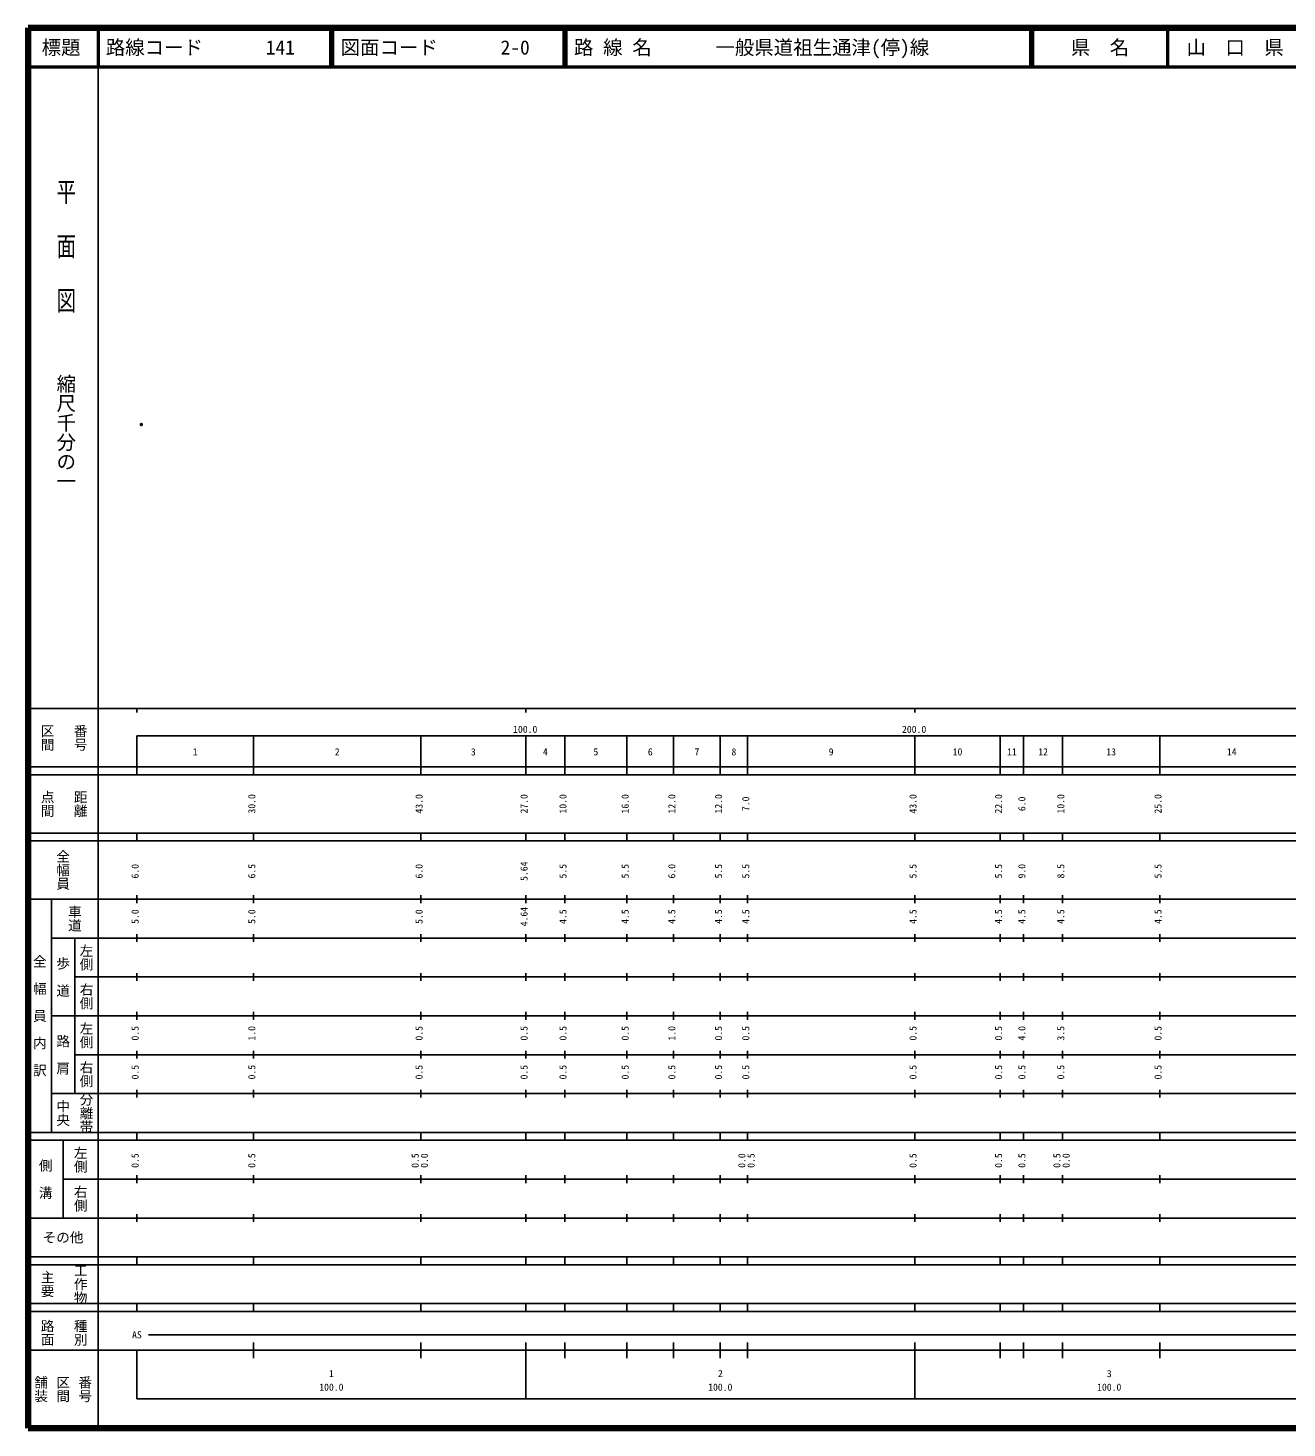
# Model space of a CAD drawing. Units: millimetres on the paper. Extents: x 40 to 680, y 20 to 380.
# Drawn here: x 40 to 363.7, y 20 to 380 of the extents above; entities that cross this region are included whole.
import ezdxf
from ezdxf.enums import TextEntityAlignment as Align

# ---------------------------------------------------------------- set-up
doc = ezdxf.new("R2010")
doc.units = ezdxf.units.MM
doc.header["$PDMODE"] = 32
doc.header["$PDSIZE"] = 0.5
doc.layers.add('M-OTRS', color=6, linetype='Continuous')
doc.layers.add('M-TTL-TXT', color=7, linetype='Continuous')
for name, color, linetype, lineweight in [('M-TTL', 2, 'Continuous', 140), ('M-TTL-BAND', 7, 'Continuous', 25), ('M-TTL-LINE', 7, 'Continuous', 50)]:
    doc.layers.add(name, color=color, linetype=linetype, lineweight=lineweight)
doc.styles.add('@ＭＳ ゴシック', font='')
doc.styles.add('ＭＳ ゴシック', font='')
doc.styles.get('@ＭＳ ゴシック').set_extended_font_data('@MS Gothic')
doc.styles.get('ＭＳ ゴシック').set_extended_font_data('MS Gothic')

msp = doc.modelspace()

# ---------------------------------------------------------------- linework, layer by layer
at = {"layer": 'M-OTRS'}
msp.add_point((69.137, 278.027), dxfattribs=at)
at = {"layer": 'M-TTL'}
for p, q in [((40, 380), (40, 20)), ((680, 380), (40, 380)), ((40, 20), (680, 20))]:
    msp.add_line(p, q, dxfattribs=at)
at = {"layer": 'M-TTL-BAND'}
for p, q in [((58, 370), (58, 20)), ((40, 205), (579, 205)), ((68, 205), (68, 204)), ((168, 205), (168, 204)), ((268, 205), (268, 204)), ((68, 198), (579, 198)), ((68, 198), (68, 188)), ((98, 188), (98, 198)), ((141, 188), (141, 198)), ((168, 188), (168, 198)), ((178, 188), (178, 198)), ((194, 188), (194, 198)), ((206, 188), (206, 198)), ((218, 188), (218, 198)), ((225, 188), (225, 198)), ((268, 188), (268, 198)), ((290, 188), (290, 198)), ((296, 188), (296, 198)), ((306, 188), (306, 198)), ((331, 188), (331, 198)), ((40, 190), (579, 190)), ((40, 188), (579, 188)), ((40, 173), (579, 173)), ((68, 171), (68, 173)), ((98, 171), (98, 173)), ((141, 171), (141, 173)), ((168, 171), (168, 173)), ((178, 171), (178, 173)), ((194, 171), (194, 173)), ((206, 171), (206, 173)), ((218, 171), (218, 173)), ((225, 171), (225, 173)), ((268, 171), (268, 173)), ((290, 171), (290, 173)), ((296, 171), (296, 173)), ((306, 171), (306, 173)), ((331, 171), (331, 173)), ((40, 171), (579, 171)), ((40, 156), (579, 156)), ((46, 96), (46, 156)), ((68, 155), (68, 157)), ((98, 155), (98, 157)), ((141, 155), (141, 157)), ((168, 155), (168, 157)), ((178, 155), (178, 157)), ((194, 155), (194, 157)), ((206, 155), (206, 157)), ((218, 155), (218, 157)), ((225, 155), (225, 157)), ((268, 155), (268, 157)), ((290, 155), (290, 157)), ((296, 155), (296, 157)), ((306, 155), (306, 157)), ((331, 155), (331, 157)), ((46, 146), (579, 146)), ((52, 146), (52, 106)), ((68, 145), (68, 147)), ((98, 145), (98, 147)), ((141, 145), (141, 147)), ((168, 145), (168, 147)), ((178, 145), (178, 147)), ((194, 145), (194, 147)), ((206, 145), (206, 147)), ((218, 145), (218, 147)), ((225, 145), (225, 147)), ((268, 145), (268, 147)), ((290, 145), (290, 147)), ((296, 145), (296, 147)), ((306, 145), (306, 147)), ((331, 145), (331, 147)), ((68, 135), (68, 137)), ((98, 135), (98, 137)), ((141, 135), (141, 137)), ((168, 135), (168, 137)), ((178, 135), (178, 137)), ((194, 135), (194, 137)), ((206, 135), (206, 137)), ((218, 135), (218, 137)), ((225, 135), (225, 137)), ((268, 135), (268, 137)), ((290, 135), (290, 137)), ((296, 135), (296, 137)), ((306, 135), (306, 137)), ((331, 135), (331, 137)), ((52, 136), (579, 136)), ((46, 126), (579, 126)), ((68, 125), (68, 127)), ((98, 125), (98, 127)), ((141, 125), (141, 127)), ((168, 125), (168, 127)), ((178, 125), (178, 127)), ((194, 125), (194, 127)), ((206, 125), (206, 127)), ((218, 125), (218, 127)), ((225, 125), (225, 127)), ((268, 125), (268, 127)), ((290, 125), (290, 127)), ((296, 125), (296, 127)), ((306, 125), (306, 127)), ((331, 125), (331, 127)), ((52, 116), (579, 116)), ((68, 115), (68, 117)), ((98, 115), (98, 117)), ((141, 115), (141, 117)), ((168, 115), (168, 117)), ((178, 115), (178, 117)), ((194, 115), (194, 117)), ((206, 115), (206, 117)), ((218, 115), (218, 117)), ((225, 115), (225, 117)), ((268, 115), (268, 117)), ((290, 115), (290, 117)), ((296, 115), (296, 117)), ((306, 115), (306, 117)), ((331, 115), (331, 117)), ((46, 106), (579, 106)), ((68, 105), (68, 107)), ((98, 105), (98, 107)), ((141, 105), (141, 107)), ((168, 105), (168, 107)), ((178, 105), (178, 107)), ((194, 105), (194, 107)), ((206, 105), (206, 107)), ((218, 105), (218, 107)), ((225, 105), (225, 107)), ((268, 105), (268, 107)), ((290, 105), (290, 107)), ((296, 105), (296, 107)), ((306, 105), (306, 107)), ((331, 105), (331, 107)), ((40, 96), (579, 96)), ((40, 94), (579, 94)), ((49, 94), (49, 74)), ((68, 94), (68, 96)), ((98, 94), (98, 96)), ((141, 94), (141, 96)), ((168, 94), (168, 96)), ((178, 94), (178, 96)), ((194, 94), (194, 96)), ((206, 94), (206, 96)), ((218, 94), (218, 96)), ((225, 94), (225, 96)), ((268, 94), (268, 96)), ((290, 94), (290, 96)), ((296, 94), (296, 96)), ((306, 94), (306, 96)), ((331, 94), (331, 96)), ((49, 84), (579, 84)), ((68, 83), (68, 85)), ((98, 83), (98, 85)), ((141, 83), (141, 85)), ((168, 83), (168, 85)), ((178, 83), (178, 85)), ((194, 83), (194, 85)), ((206, 83), (206, 85)), ((218, 83), (218, 85)), ((225, 83), (225, 85)), ((268, 83), (268, 85)), ((290, 83), (290, 85)), ((296, 83), (296, 85)), ((306, 83), (306, 85)), ((331, 83), (331, 85)), ((40, 74), (579, 74)), ((68, 73), (68, 75)), ((98, 73), (98, 75)), ((141, 73), (141, 75)), ((168, 73), (168, 75)), ((178, 73), (178, 75)), ((194, 73), (194, 75)), ((206, 73), (206, 75)), ((218, 73), (218, 75)), ((225, 73), (225, 75)), ((268, 73), (268, 75)), ((290, 73), (290, 75)), ((296, 73), (296, 75)), ((306, 73), (306, 75)), ((331, 73), (331, 75)), ((40, 64), (579, 64)), ((40, 62), (579, 62)), ((68, 62), (68, 64)), ((98, 62), (98, 64)), ((141, 62), (141, 64)), ((168, 62), (168, 64)), ((178, 62), (178, 64)), ((194, 62), (194, 64)), ((206, 62), (206, 64)), ((218, 62), (218, 64)), ((225, 62), (225, 64)), ((268, 62), (268, 64)), ((290, 62), (290, 64)), ((296, 62), (296, 64)), ((306, 62), (306, 64)), ((331, 62), (331, 64)), ((40, 52), (579, 52)), ((68, 50), (68, 52)), ((98, 50), (98, 52)), ((141, 50), (141, 52)), ((168, 50), (168, 52)), ((178, 50), (178, 52)), ((194, 50), (194, 52)), ((206, 50), (206, 52)), ((218, 50), (218, 52)), ((225, 50), (225, 52)), ((268, 50), (268, 52)), ((290, 50), (290, 52)), ((296, 50), (296, 52)), ((306, 50), (306, 52)), ((331, 50), (331, 52)), ((40, 50), (579, 50)), ((71, 44), (565, 44)), ((40, 40), (579, 40)), ((68, 40), (68, 27.5)), ((98, 38), (98, 42)), ((141, 38), (141, 42)), ((168, 27.5), (168, 42)), ((178, 38), (178, 42)), ((194, 38), (194, 42)), ((206, 38), (206, 42)), ((218, 38), (218, 42)), ((225, 38), (225, 42)), ((268, 27.5), (268, 42)), ((290, 38), (290, 42)), ((296, 38), (296, 42)), ((306, 38), (306, 42)), ((331, 38), (331, 42)), ((68, 27.5), (579, 27.5))]:
    msp.add_line(p, q, dxfattribs=at)
at = {"layer": 'M-TTL-LINE'}
for p, q in [((58, 380), (58, 370)), ((117.75, 380), (117.75, 370)), ((118.25, 380), (118.25, 370)), ((177.75, 380), (177.75, 370)), ((178.25, 380), (178.25, 370)), ((297.75, 380), (297.75, 370)), ((298.25, 380), (298.25, 370)), ((333, 380), (333, 370)), ((40, 370), (680, 370))]:
    msp.add_line(p, q, dxfattribs=at)

# ---------------------------------------------------------------- texts
at = {"layer": 'M-TTL-BAND', "style": '@ＭＳ ゴシック', "width": 1.4}
msp.add_text('平  面  図', height=3.666, rotation=270, dxfattribs=at).set_placement((49.777, 306.475), align=Align.MIDDLE_RIGHT)
at = {"layer": 'M-TTL-BAND', "style": '@ＭＳ ゴシック'}
msp.add_text('縮尺千分の一', height=3.666, rotation=270, dxfattribs=at).set_placement((49.777, 261.03), align=Align.MIDDLE_RIGHT)
for s, p in [('区間', (45, 197.5)), ('番号', (53.5, 197.5)), ('点間', (45, 180.5)), ('距離', (53.5, 180.5)), ('全幅員', (49, 163.5)), ('車道', (52, 151)), ('左側', (55, 141)), ('全\u3000幅\u3000員\u3000内\u3000訳', (43, 126)), ('歩\u3000道', (49, 136)), ('右側', (55, 131)), ('左側', (55, 121)), ('路\u3000肩', (49, 116)), ('右側', (55, 111)), ('分離帯', (55, 101)), ('中央', (49, 101)), ('左側', (53.5, 89)), ('側\u3000溝', (44.5, 84)), ('右側', (53.5, 79)), ('工作物', (53.5, 57)), ('主要', (45, 57)), ('路面', (45, 44.5)), ('種別', (53.5, 44.5)), ('舗装', (43.333, 30)), ('区間', (49, 30)), ('番号', (54.667, 30))]:
    msp.add_text(s, height=2.566, rotation=270, dxfattribs=at).set_placement(p, align=Align.MIDDLE_CENTER)
at = {"layer": 'M-TTL-BAND', "style": 'ＭＳ ゴシック'}
for s, p in [('100.0', (167.844, 198.195)), ('200.0', (267.844, 198.195)), ('1', (83, 192.405)), ('2', (119.5, 192.405)), ('3', (154.5, 192.405)), ('4', (173, 192.405)), ('5', (186, 192.405)), ('6', (200, 192.405)), ('7', (212, 192.405)), ('8', (221.5, 192.405)), ('9', (246.5, 192.405)), ('10', (279, 192.405)), ('11', (293, 192.405)), ('12', (301, 192.405)), ('13', (318.5, 192.405)), ('14', (349.5, 192.405)), ('AS', (68, 42.5)), ('1', (118, 32.523)), ('2', (218, 32.523)), ('3', (318, 32.523)), ('100.0', (118, 29.033)), ('100.0', (218, 29.033)), ('100.0', (318, 29.033))]:
    msp.add_text(s, height=1.833, dxfattribs=at).set_placement(p, align=Align.BOTTOM_CENTER)
for s, p in [('30.0', (99, 180.5)), ('43.0', (142, 180.5)), ('27.0', (169, 180.5)), ('10.0', (179, 180.5)), ('16.0', (195, 180.5)), ('12.0', (207, 180.5)), ('12.0', (219, 180.5)), ('7.0', (226, 180.5)), ('43.0', (269, 180.5)), ('22.0', (291, 180.5)), ('6.0', (297, 180.5)), ('10.0', (307, 180.5)), ('25.0', (332, 180.5)), ('6.0', (69, 163.174)), ('6.5', (99, 163.174)), ('6.0', (142, 163.174)), ('5.64', (169, 163.174)), ('5.5', (179, 163.174)), ('5.5', (195, 163.174)), ('6.0', (207, 163.174)), ('5.5', (219, 163.174)), ('5.5', (226, 163.174)), ('5.5', (269, 163.174)), ('5.5', (291, 163.174)), ('9.0', (297, 163.174)), ('8.5', (307, 163.174)), ('5.5', (332, 163.174)), ('5.0', (69, 151.5)), ('5.0', (99, 151.5)), ('5.0', (142, 151.5)), ('4.64', (169, 151.5)), ('4.5', (179, 151.5)), ('4.5', (195, 151.5)), ('4.5', (207, 151.5)), ('4.5', (219, 151.5)), ('4.5', (226, 151.5)), ('4.5', (269, 151.5)), ('4.5', (291, 151.5)), ('4.5', (297, 151.5)), ('4.5', (307, 151.5)), ('4.5', (332, 151.5)), ('0.5', (69, 121.5)), ('1.0', (99, 121.5)), ('0.5', (142, 121.5)), ('0.5', (169, 121.5)), ('0.5', (179, 121.5)), ('0.5', (195, 121.5)), ('1.0', (207, 121.5)), ('0.5', (219, 121.5)), ('0.5', (226, 121.5)), ('0.5', (269, 121.5)), ('0.5', (291, 121.5)), ('4.0', (297, 121.5)), ('3.5', (307, 121.5)), ('0.5', (332, 121.5)), ('0.5', (69, 111.5)), ('0.5', (99, 111.5)), ('0.5', (142, 111.5)), ('0.5', (169, 111.5)), ('0.5', (179, 111.5)), ('0.5', (195, 111.5)), ('0.5', (207, 111.5)), ('0.5', (219, 111.5)), ('0.5', (226, 111.5)), ('0.5', (269, 111.5)), ('0.5', (291, 111.5)), ('0.5', (297, 111.5)), ('0.5', (307, 111.5)), ('0.5', (332, 111.5)), ('0.5', (69, 88.764)), ('0.5', (99, 88.764)), ('0.5', (141, 88.764)), ('0.0', (143.37, 88.764)), ('0.0', (225, 88.764)), ('0.5', (227.37, 88.764)), ('0.5', (269, 88.764)), ('0.5', (291, 88.764)), ('0.5', (297, 88.764)), ('0.5', (306, 88.764)), ('0.0', (308.37, 88.764))]:
    msp.add_text(s, height=1.833, rotation=90, dxfattribs=at).set_placement(p, align=Align.BOTTOM_CENTER)
msp.add_text('その他', height=2.566, dxfattribs=at).set_placement((49, 69), align=Align.MIDDLE_CENTER)
at = {"layer": 'M-TTL-TXT', "style": 'ＭＳ ゴシック'}
for s, p in [('標題', (48.5, 375)), ('県\u3000名', (315.625, 375)), ('山\u3000口\u3000県', (350.375, 375))]:
    msp.add_text(s, height=3.666, dxfattribs=at).set_placement(p, align=Align.MIDDLE_CENTER)
for s, p in [('路線コード', (60, 375)), ('141', (101.142, 375)), ('図面コード', (120.38, 375)), ('2-0', (161.521, 375)), ('路 線 名', (180.38, 375)), ('一般県道祖生通津(停)線', (216.734, 375))]:
    msp.add_text(s, height=3.666, dxfattribs=at).set_placement(p, align=Align.MIDDLE_LEFT)

doc.saveas('drawing.dxf')
